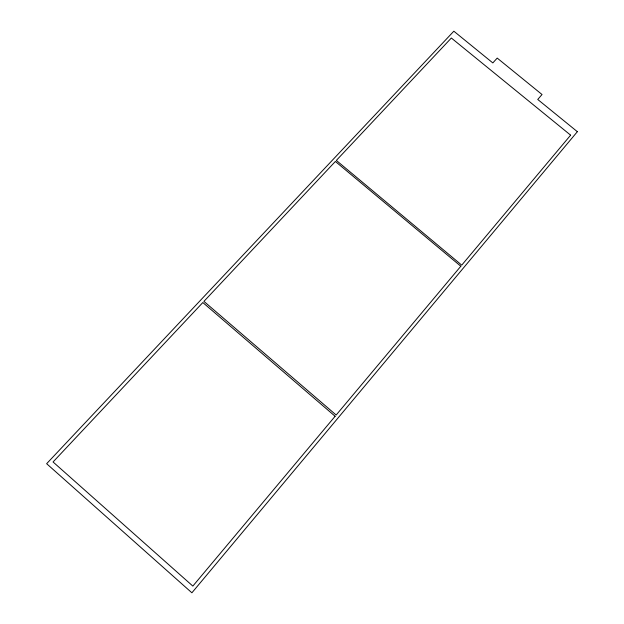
<?xml version="1.0" encoding="UTF-8"?>
<svg xmlns="http://www.w3.org/2000/svg" width="624" height="624" viewBox="0 0 624 624"><rect width="100%" height="100%" fill="white"/><g stroke="black" fill="none" stroke-linecap="round" stroke-linejoin="round"><path stroke-width="0.94" d="M577.356 131.687L191.896 592.8L46.644 463.702L453.835 31.2L492.827 62.923L497.211 58.087L542.038 94.52L537.748 99.466L577.356 131.687M335.119 416.27L192.847 586.092L53.056 461.963L202.831 302.546L335.119 416.27M460.816 266.237L336.164 415.022L203.931 301.369L335.377 161.46L460.816 266.237M570.625 135.166L461.737 265.138L336.344 160.43L451.347 38.025L570.625 135.166"/></g></svg>
